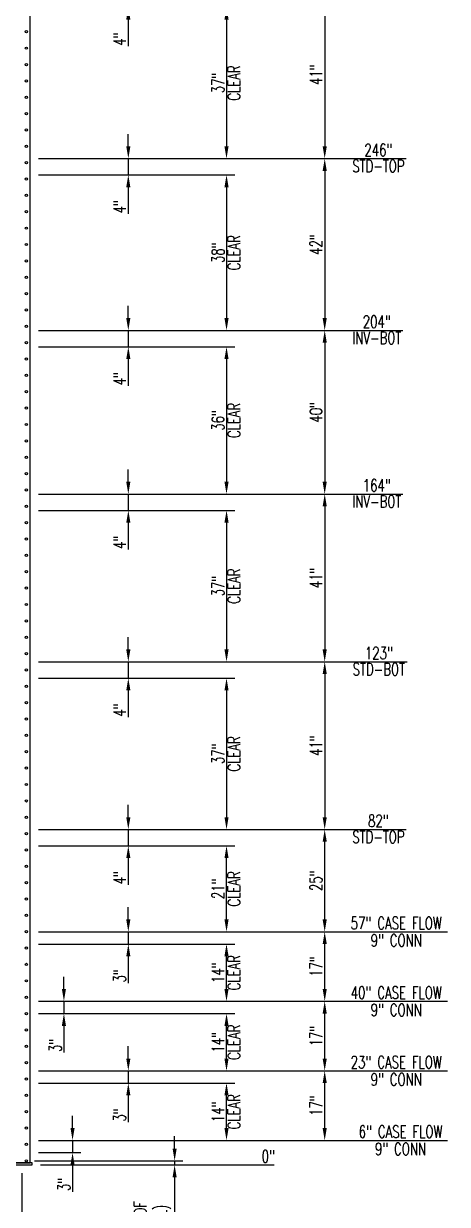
# Model space of a CAD drawing. Extents: x -805 to 239, y -158 to 536.
# Drawn here: x -611.1 to -507.5, y -9.6 to 279 of the extents above; entities that cross this region are included whole.
import ezdxf

# ---------------------------------------------------------------- set-up
doc = ezdxf.new("R2010")
doc.units = 0
doc.header["$LTSCALE"] = 8
doc.header["$MEASUREMENT"] = 0
doc.layers.get('DEFPOINTS').update_dxf_attribs({"linetype": 'CONTINUOUS'})
doc.layers.add('RACKDIM', color=7, linetype='CONTINUOUS')
doc.layers.add('RACKUPRIGHT', color=180, linetype='CONTINUOUS')
doc.styles.add('2thirds', font='romans.shx', dxfattribs={"width": 0.7})
doc.dimstyles.new('2tfrac16', dxfattribs={"dimscale": 32, "dimtxt": 0.0938, "dimasz": 0.0938, "dimexe": 0.0625, "dimexo": 0.0625, "dimgap": 0.01, "dimtad": 1, "dimdec": 4, "dimzin": 1, "dimdsep": 46, "dimlunit": 5, "dimtxsty": '2thirds', "dimcen": 0.0625, "dimclrd": 256, "dimclre": 256, "dimclrt": 256, "dimadec": 0, "dimazin": 0, "dimtfac": 0.75, "dimtdec": 4, "dimtmove": 0, "dimatfit": 0, "dimfxl": 0, "dimtvp": 0.75, "dimfrac": 2, "dimtolj": 1, "dimtzin": 0, "dimarcsym": 0})

# ---------------------------------------------------------------- blocks, each defined once
blk = doc.blocks.new('*D2')
at = {"layer": 'DEFPOINTS', "color": 0}
for p in [(-613.46, 0), (-611.46, 0), (-611.46, -25)]:
    blk.add_point(p, dxfattribs=at)
at = {"layer": 'RACKDIM', "lineweight": -2}
for p, q in [((-613.46, -2), (-613.46, -27)), ((-611.46, -2), (-611.46, -27)), ((-616.47, -25), (-619.47, -25)), ((-613.46, -25), (-611.46, -25)), ((-608.46, -25), (-601.92, -25))]:
    blk.add_line(p, q, dxfattribs=at)
at = {"layer": 'RACKDIM'}
for points in [[(-616.47, -24.5), (-616.47, -25.5), (-613.46, -25)], [(-608.46, -24.5), (-608.46, -25.5), (-611.46, -25)]]:
    blk.add_solid(points, dxfattribs=at)
at = {"layer": 'RACKDIM', "insert": (-603.69, -22.89), "char_height": 3.002, "attachment_point": 5, "style": '2thirds'}
blk.add_mtext('\\A1;2"', dxfattribs=at)
blk = doc.blocks.new('*D3')
at = {"layer": 'DEFPOINTS', "color": 0}
for p in [(-712.46, 0), (-608.96, 0), (-553.03, 0)]:
    blk.add_point(p, dxfattribs=at)
at = {"layer": 'RACKDIM', "lineweight": -2}
blk.add_line((-606.96, 0), (-549.81, 0), dxfattribs=at)
at = {"layer": 'RACKDIM', "char_height": 3.002, "attachment_point": 5, "style": '2thirds'}
for s, insert in [('\\A1;0"', (-551.26, 2.11)), ('\\A1;', (-551.26, -1.82))]:
    blk.add_mtext(s, dxfattribs=dict(at, insert=insert))
blk = doc.blocks.new('*D4')
at = {"layer": 'DEFPOINTS', "color": 0}
for p in [(-609.46, 82), (-609.46, 78), (-585.47, 78)]:
    blk.add_point(p, dxfattribs=at)
at = {"layer": 'RACKDIM', "lineweight": -2}
for p, q in [((-585.47, 85), (-585.47, 88)), ((-607.46, 82), (-583.46, 82)), ((-585.47, 82), (-585.47, 78)), ((-607.46, 78), (-583.46, 78)), ((-585.47, 75), (-585.47, 68.46))]:
    blk.add_line(p, q, dxfattribs=at)
at = {"layer": 'RACKDIM'}
for points in [[(-585.97, 85), (-584.96, 85), (-585.47, 82)], [(-585.97, 75), (-584.96, 75), (-585.47, 78)]]:
    blk.add_solid(points, dxfattribs=at)
at = {"layer": 'RACKDIM', "insert": (-587.57, 70.23), "char_height": 3.002, "attachment_point": 5, "rotation": 89.9998, "style": '2thirds'}
blk.add_mtext('\\A1;4"', dxfattribs=at)
blk = doc.blocks.new('*D5')
at = {"layer": 'DEFPOINTS', "color": 0}
for p in [(-609.46, 82), (-531.46, 82), (-712.46, 0)]:
    blk.add_point(p, dxfattribs=at)
at = {"layer": 'RACKDIM', "lineweight": -2}
blk.add_line((-607.46, 82), (-517.54, 82), dxfattribs=at)
at = {"layer": 'RACKDIM', "attachment_point": 5, "style": '2thirds'}
for s, insert, char_height in [('\\A1;82"', (-524.34, 84.11), 3.002), ('\\A1;STD-TOP', (-524.34, 80.18), 3.0016)]:
    blk.add_mtext(s, dxfattribs=dict(at, insert=insert, char_height=char_height))
blk = doc.blocks.new('*D7')
at = {"layer": 'DEFPOINTS', "color": 0}
for p in [(-609.46, 123), (-609.46, 119), (-585.47, 119)]:
    blk.add_point(p, dxfattribs=at)
at = {"layer": 'RACKDIM', "lineweight": -2}
for p, q in [((-585.47, 126), (-585.47, 129)), ((-607.46, 123), (-583.46, 123)), ((-585.47, 123), (-585.47, 119)), ((-607.46, 119), (-583.46, 119)), ((-585.47, 116), (-585.47, 109.46))]:
    blk.add_line(p, q, dxfattribs=at)
at = {"layer": 'RACKDIM'}
for points in [[(-585.97, 126), (-584.96, 126), (-585.47, 123)], [(-585.97, 116), (-584.96, 116), (-585.47, 119)]]:
    blk.add_solid(points, dxfattribs=at)
at = {"layer": 'RACKDIM', "insert": (-587.57, 111.23), "char_height": 3.002, "attachment_point": 5, "rotation": 89.9998, "style": '2thirds'}
blk.add_mtext('\\A1;4"', dxfattribs=at)
blk = doc.blocks.new('*D8')
at = {"layer": 'DEFPOINTS', "color": 0}
for p in [(-609.46, 119), (-609.46, 82), (-561.47, 82)]:
    blk.add_point(p, dxfattribs=at)
at = {"layer": 'RACKDIM', "lineweight": -2}
for p, q in [((-607.46, 119), (-559.46, 119)), ((-561.46, 116), (-561.47, 85)), ((-607.46, 82), (-559.47, 82))]:
    blk.add_line(p, q, dxfattribs=at)
at = {"layer": 'RACKDIM'}
for points in [[(-561.97, 116), (-560.96, 116), (-561.46, 119)], [(-561.97, 85), (-560.96, 85), (-561.47, 82)]]:
    blk.add_solid(points, dxfattribs=at)
at = {"layer": 'RACKDIM', "char_height": 3.002, "attachment_point": 5, "rotation": 89.9998, "style": '2thirds'}
for s, insert in [('\\A1;CLEAR', (-559.64, 100.5)), ('\\A1;37"', (-563.57, 100.5))]:
    blk.add_mtext(s, dxfattribs=dict(at, insert=insert))
blk = doc.blocks.new('*D9')
at = {"layer": 'DEFPOINTS', "color": 0}
for p in [(-609.46, 123), (-609.46, 82), (-537.47, 82)]:
    blk.add_point(p, dxfattribs=at)
at = {"layer": 'RACKDIM', "lineweight": -2}
for p, q in [((-607.46, 123), (-535.46, 123)), ((-537.46, 120), (-537.47, 85)), ((-607.46, 82), (-535.47, 82))]:
    blk.add_line(p, q, dxfattribs=at)
at = {"layer": 'RACKDIM'}
for points in [[(-537.97, 120), (-536.96, 120), (-537.46, 123)], [(-537.97, 85), (-536.96, 85), (-537.47, 82)]]:
    blk.add_solid(points, dxfattribs=at)
at = {"layer": 'RACKDIM', "insert": (-539.57, 102.5), "char_height": 3.002, "attachment_point": 5, "rotation": 89.9998, "style": '2thirds'}
blk.add_mtext('\\A1;41"', dxfattribs=at)
blk = doc.blocks.new('*D10')
at = {"layer": 'DEFPOINTS', "color": 0}
for p in [(-609.46, 123), (-531.46, 123), (-712.46, 0)]:
    blk.add_point(p, dxfattribs=at)
at = {"layer": 'RACKDIM', "lineweight": -2}
blk.add_line((-607.46, 123), (-517.34, 123), dxfattribs=at)
at = {"layer": 'RACKDIM', "attachment_point": 5, "style": '2thirds'}
for s, insert, char_height in [('\\A1;123"', (-524.24, 125.11), 3.002), ('\\A1;STD-BOT', (-524.24, 121.18), 3.0016)]:
    blk.add_mtext(s, dxfattribs=dict(at, insert=insert, char_height=char_height))
blk = doc.blocks.new('*D12')
at = {"layer": 'DEFPOINTS', "color": 0}
for p in [(-609.46, 164), (-609.46, 160), (-585.47, 160)]:
    blk.add_point(p, dxfattribs=at)
at = {"layer": 'RACKDIM', "lineweight": -2}
for p, q in [((-585.47, 167), (-585.47, 170)), ((-607.46, 164), (-583.46, 164)), ((-585.47, 164), (-585.47, 160)), ((-607.46, 160), (-583.46, 160)), ((-585.47, 157), (-585.47, 150.46))]:
    blk.add_line(p, q, dxfattribs=at)
at = {"layer": 'RACKDIM'}
for points in [[(-585.97, 167), (-584.96, 167), (-585.47, 164)], [(-585.97, 157), (-584.96, 157), (-585.47, 160)]]:
    blk.add_solid(points, dxfattribs=at)
at = {"layer": 'RACKDIM', "insert": (-587.57, 152.23), "char_height": 3.002, "attachment_point": 5, "rotation": 89.9998, "style": '2thirds'}
blk.add_mtext('\\A1;4"', dxfattribs=at)
blk = doc.blocks.new('*D13')
at = {"layer": 'DEFPOINTS', "color": 0}
for p in [(-609.46, 160), (-609.46, 123), (-561.47, 123)]:
    blk.add_point(p, dxfattribs=at)
at = {"layer": 'RACKDIM', "lineweight": -2}
for p, q in [((-607.46, 160), (-559.46, 160)), ((-561.46, 157), (-561.47, 126)), ((-607.46, 123), (-559.47, 123))]:
    blk.add_line(p, q, dxfattribs=at)
at = {"layer": 'RACKDIM'}
for points in [[(-561.97, 157), (-560.96, 157), (-561.46, 160)], [(-561.97, 126), (-560.96, 126), (-561.47, 123)]]:
    blk.add_solid(points, dxfattribs=at)
at = {"layer": 'RACKDIM', "char_height": 3.002, "attachment_point": 5, "rotation": 89.9998, "style": '2thirds'}
for s, insert in [('\\A1;CLEAR', (-559.64, 141.5)), ('\\A1;37"', (-563.57, 141.5))]:
    blk.add_mtext(s, dxfattribs=dict(at, insert=insert))
blk = doc.blocks.new('*D14')
at = {"layer": 'DEFPOINTS', "color": 0}
for p in [(-609.46, 164), (-609.46, 123), (-537.47, 123)]:
    blk.add_point(p, dxfattribs=at)
at = {"layer": 'RACKDIM', "lineweight": -2}
for p, q in [((-607.46, 164), (-535.46, 164)), ((-537.46, 161), (-537.47, 126)), ((-607.46, 123), (-535.47, 123))]:
    blk.add_line(p, q, dxfattribs=at)
at = {"layer": 'RACKDIM'}
for points in [[(-537.97, 161), (-536.96, 161), (-537.46, 164)], [(-537.97, 126), (-536.96, 126), (-537.47, 123)]]:
    blk.add_solid(points, dxfattribs=at)
at = {"layer": 'RACKDIM', "insert": (-539.57, 143.5), "char_height": 3.002, "attachment_point": 5, "rotation": 89.9998, "style": '2thirds'}
blk.add_mtext('\\A1;41"', dxfattribs=at)
blk = doc.blocks.new('*D15')
at = {"layer": 'DEFPOINTS', "color": 0}
for p in [(-609.46, 164), (-531.46, 164), (-712.46, 0)]:
    blk.add_point(p, dxfattribs=at)
at = {"layer": 'RACKDIM', "lineweight": -2}
blk.add_line((-607.46, 164), (-518.34, 164), dxfattribs=at)
at = {"layer": 'RACKDIM', "attachment_point": 5, "style": '2thirds'}
for s, insert, char_height in [('\\A1;164"', (-524.74, 166.11), 3.002), ('\\A1;INV-BOT', (-524.74, 162.18), 3.0016)]:
    blk.add_mtext(s, dxfattribs=dict(at, insert=insert, char_height=char_height))
blk = doc.blocks.new('*D17')
at = {"layer": 'DEFPOINTS', "color": 0}
for p in [(-609.46, 204), (-609.46, 200), (-585.47, 200)]:
    blk.add_point(p, dxfattribs=at)
at = {"layer": 'RACKDIM', "lineweight": -2}
for p, q in [((-585.47, 207), (-585.47, 210)), ((-607.46, 204), (-583.46, 204)), ((-585.47, 204), (-585.47, 200)), ((-607.46, 200), (-583.46, 200)), ((-585.47, 197), (-585.47, 190.46))]:
    blk.add_line(p, q, dxfattribs=at)
at = {"layer": 'RACKDIM'}
for points in [[(-585.97, 207), (-584.96, 207), (-585.47, 204)], [(-585.97, 197), (-584.96, 197), (-585.47, 200)]]:
    blk.add_solid(points, dxfattribs=at)
at = {"layer": 'RACKDIM', "insert": (-587.57, 192.23), "char_height": 3.002, "attachment_point": 5, "rotation": 89.9998, "style": '2thirds'}
blk.add_mtext('\\A1;4"', dxfattribs=at)
blk = doc.blocks.new('*D18')
at = {"layer": 'DEFPOINTS', "color": 0}
for p in [(-609.46, 200), (-609.46, 164), (-561.47, 164)]:
    blk.add_point(p, dxfattribs=at)
at = {"layer": 'RACKDIM', "lineweight": -2}
for p, q in [((-607.46, 200), (-559.46, 200)), ((-561.46, 197), (-561.47, 167)), ((-607.46, 164), (-559.47, 164))]:
    blk.add_line(p, q, dxfattribs=at)
at = {"layer": 'RACKDIM'}
for points in [[(-561.97, 197), (-560.96, 197), (-561.46, 200)], [(-561.97, 167), (-560.96, 167), (-561.47, 164)]]:
    blk.add_solid(points, dxfattribs=at)
at = {"layer": 'RACKDIM', "char_height": 3.002, "attachment_point": 5, "rotation": 89.9998, "style": '2thirds'}
for s, insert in [('\\A1;CLEAR', (-559.64, 182)), ('\\A1;36"', (-563.57, 182))]:
    blk.add_mtext(s, dxfattribs=dict(at, insert=insert))
blk = doc.blocks.new('*D19')
at = {"layer": 'DEFPOINTS', "color": 0}
for p in [(-609.46, 204), (-609.46, 164), (-537.47, 164)]:
    blk.add_point(p, dxfattribs=at)
at = {"layer": 'RACKDIM', "lineweight": -2}
for p, q in [((-607.46, 204), (-535.46, 204)), ((-537.46, 201), (-537.47, 167)), ((-607.46, 164), (-535.47, 164))]:
    blk.add_line(p, q, dxfattribs=at)
at = {"layer": 'RACKDIM'}
for points in [[(-537.97, 201), (-536.96, 201), (-537.46, 204)], [(-537.97, 167), (-536.96, 167), (-537.47, 164)]]:
    blk.add_solid(points, dxfattribs=at)
at = {"layer": 'RACKDIM', "insert": (-539.57, 184), "char_height": 3.002, "attachment_point": 5, "rotation": 89.9998, "style": '2thirds'}
blk.add_mtext('\\A1;40"', dxfattribs=at)
blk = doc.blocks.new('*D20')
at = {"layer": 'DEFPOINTS', "color": 0}
for p in [(-609.46, 204), (-531.46, 204), (-712.46, 0)]:
    blk.add_point(p, dxfattribs=at)
at = {"layer": 'RACKDIM', "lineweight": -2}
blk.add_line((-607.46, 204), (-518.34, 204), dxfattribs=at)
at = {"layer": 'RACKDIM', "attachment_point": 5, "style": '2thirds'}
for s, insert, char_height in [('\\A1;204"', (-524.74, 206.11), 3.002), ('\\A1;INV-BOT', (-524.74, 202.18), 3.0016)]:
    blk.add_mtext(s, dxfattribs=dict(at, insert=insert, char_height=char_height))
blk = doc.blocks.new('*D22')
at = {"layer": 'DEFPOINTS', "color": 0}
for p in [(-609.46, 246), (-609.46, 242), (-585.47, 242)]:
    blk.add_point(p, dxfattribs=at)
at = {"layer": 'RACKDIM', "lineweight": -2}
for p, q in [((-585.47, 249), (-585.47, 252)), ((-607.46, 246), (-583.46, 246)), ((-585.47, 246), (-585.47, 242)), ((-607.46, 242), (-583.46, 242)), ((-585.47, 239), (-585.47, 232.46))]:
    blk.add_line(p, q, dxfattribs=at)
at = {"layer": 'RACKDIM'}
for points in [[(-585.97, 249), (-584.96, 249), (-585.47, 246)], [(-585.97, 239), (-584.96, 239), (-585.47, 242)]]:
    blk.add_solid(points, dxfattribs=at)
at = {"layer": 'RACKDIM', "insert": (-587.57, 234.23), "char_height": 3.002, "attachment_point": 5, "rotation": 89.9998, "style": '2thirds'}
blk.add_mtext('\\A1;4"', dxfattribs=at)
blk = doc.blocks.new('*D23')
at = {"layer": 'DEFPOINTS', "color": 0}
for p in [(-609.46, 242), (-609.46, 204), (-561.47, 204)]:
    blk.add_point(p, dxfattribs=at)
at = {"layer": 'RACKDIM', "lineweight": -2}
for p, q in [((-607.46, 242), (-559.46, 242)), ((-561.46, 239), (-561.47, 207)), ((-607.46, 204), (-559.47, 204))]:
    blk.add_line(p, q, dxfattribs=at)
at = {"layer": 'RACKDIM'}
for points in [[(-561.97, 239), (-560.96, 239), (-561.46, 242)], [(-561.97, 207), (-560.96, 207), (-561.47, 204)]]:
    blk.add_solid(points, dxfattribs=at)
at = {"layer": 'RACKDIM', "char_height": 3.002, "attachment_point": 5, "rotation": 89.9998, "style": '2thirds'}
for s, insert in [('\\A1;38"', (-563.57, 223)), ('\\A1;CLEAR', (-559.64, 223))]:
    blk.add_mtext(s, dxfattribs=dict(at, insert=insert))
blk = doc.blocks.new('*D24')
at = {"layer": 'DEFPOINTS', "color": 0}
for p in [(-609.46, 246), (-609.46, 204), (-537.47, 204)]:
    blk.add_point(p, dxfattribs=at)
at = {"layer": 'RACKDIM', "lineweight": -2}
for p, q in [((-607.46, 246), (-535.46, 246)), ((-537.46, 243), (-537.47, 207)), ((-607.46, 204), (-535.47, 204))]:
    blk.add_line(p, q, dxfattribs=at)
at = {"layer": 'RACKDIM'}
for points in [[(-537.97, 243), (-536.96, 243), (-537.46, 246)], [(-537.97, 207), (-536.96, 207), (-537.47, 204)]]:
    blk.add_solid(points, dxfattribs=at)
at = {"layer": 'RACKDIM', "insert": (-539.57, 225), "char_height": 3.002, "attachment_point": 5, "rotation": 89.9998, "style": '2thirds'}
blk.add_mtext('\\A1;42"', dxfattribs=at)
blk = doc.blocks.new('*D25')
at = {"layer": 'DEFPOINTS', "color": 0}
for p in [(-609.46, 246), (-531.46, 246), (-712.46, 0)]:
    blk.add_point(p, dxfattribs=at)
at = {"layer": 'RACKDIM', "lineweight": -2}
blk.add_line((-607.46, 246), (-517.54, 246), dxfattribs=at)
at = {"layer": 'RACKDIM', "attachment_point": 5, "style": '2thirds'}
for s, insert, char_height in [('\\A1;246"', (-524.34, 248.11), 3.002), ('\\A1;STD-TOP', (-524.34, 244.18), 3.0016)]:
    blk.add_mtext(s, dxfattribs=dict(at, insert=insert, char_height=char_height))
blk = doc.blocks.new('*D27')
at = {"layer": 'DEFPOINTS', "color": 0}
for p in [(-609.46, 287), (-609.46, 283), (-585.47, 283)]:
    blk.add_point(p, dxfattribs=at)
at = {"layer": 'RACKDIM', "lineweight": -2}
for p, q in [((-585.47, 290), (-585.47, 293)), ((-607.46, 287), (-583.46, 287)), ((-585.47, 287), (-585.47, 283)), ((-607.46, 283), (-583.46, 283)), ((-585.47, 280), (-585.47, 273.46))]:
    blk.add_line(p, q, dxfattribs=at)
at = {"layer": 'RACKDIM'}
for points in [[(-585.97, 290), (-584.96, 290), (-585.47, 287)], [(-585.97, 280), (-584.96, 280), (-585.47, 283)]]:
    blk.add_solid(points, dxfattribs=at)
at = {"layer": 'RACKDIM', "insert": (-587.57, 275.23), "char_height": 3.002, "attachment_point": 5, "rotation": 89.9998, "style": '2thirds'}
blk.add_mtext('\\A1;4"', dxfattribs=at)
blk = doc.blocks.new('*D28')
at = {"layer": 'DEFPOINTS', "color": 0}
for p in [(-609.46, 283), (-609.46, 246), (-561.47, 246)]:
    blk.add_point(p, dxfattribs=at)
at = {"layer": 'RACKDIM', "lineweight": -2}
for p, q in [((-607.46, 283), (-559.46, 283)), ((-561.46, 280), (-561.47, 249)), ((-607.46, 246), (-559.47, 246))]:
    blk.add_line(p, q, dxfattribs=at)
at = {"layer": 'RACKDIM'}
for points in [[(-561.97, 280), (-560.96, 280), (-561.46, 283)], [(-561.97, 249), (-560.96, 249), (-561.47, 246)]]:
    blk.add_solid(points, dxfattribs=at)
at = {"layer": 'RACKDIM', "char_height": 3.002, "attachment_point": 5, "rotation": 89.9998, "style": '2thirds'}
for s, insert in [('\\A1;CLEAR', (-559.64, 264.5)), ('\\A1;37"', (-563.57, 264.5))]:
    blk.add_mtext(s, dxfattribs=dict(at, insert=insert))
blk = doc.blocks.new('*D29')
at = {"layer": 'DEFPOINTS', "color": 0}
for p in [(-609.46, 287), (-609.46, 246), (-537.47, 246)]:
    blk.add_point(p, dxfattribs=at)
at = {"layer": 'RACKDIM', "lineweight": -2}
for p, q in [((-607.46, 287), (-535.46, 287)), ((-537.46, 284), (-537.47, 249)), ((-607.46, 246), (-535.47, 246))]:
    blk.add_line(p, q, dxfattribs=at)
at = {"layer": 'RACKDIM'}
for points in [[(-537.97, 284), (-536.96, 284), (-537.46, 287)], [(-537.97, 249), (-536.96, 249), (-537.47, 246)]]:
    blk.add_solid(points, dxfattribs=at)
at = {"layer": 'RACKDIM', "insert": (-539.57, 266.5), "char_height": 3.002, "attachment_point": 5, "rotation": 89.9998, "style": '2thirds'}
blk.add_mtext('\\A1;41"', dxfattribs=at)
blk = doc.blocks.new('*D30')
at = {"layer": 'DEFPOINTS', "color": 0}
for p in [(-609.46, 287), (-531.46, 287), (-712.46, 0)]:
    blk.add_point(p, dxfattribs=at)
at = {"layer": 'RACKDIM', "lineweight": -2}
blk.add_line((-607.46, 287), (-517.34, 287), dxfattribs=at)
at = {"layer": 'RACKDIM', "attachment_point": 5, "style": '2thirds'}
for s, insert, char_height in [('\\A1;287"', (-524.24, 289.11), 3.002), ('\\A1;STD-BOT', (-524.24, 285.18), 3.0016)]:
    blk.add_mtext(s, dxfattribs=dict(at, insert=insert, char_height=char_height))
blk = doc.blocks.new('*D35')
at = {"layer": 'DEFPOINTS', "color": 0}
for p in [(-609.46, 328), (-531.46, 328), (-712.46, 0)]:
    blk.add_point(p, dxfattribs=at)
at = {"layer": 'RACKDIM', "lineweight": -2}
blk.add_line((-607.46, 328), (-518.34, 328), dxfattribs=at)
at = {"layer": 'RACKDIM', "attachment_point": 5, "style": '2thirds'}
for s, insert, char_height in [('\\A1;328"', (-524.74, 330.11), 3.002), ('\\A1;INV-BOT', (-524.74, 326.18), 3.0016)]:
    blk.add_mtext(s, dxfattribs=dict(at, insert=insert, char_height=char_height))
blk = doc.blocks.new('*D40')
at = {"layer": 'DEFPOINTS', "color": 0}
for p in [(-609.46, 410), (-531.46, 410), (-712.46, 0)]:
    blk.add_point(p, dxfattribs=at)
at = {"layer": 'RACKDIM', "lineweight": -2}
blk.add_line((-607.46, 410), (-517.54, 410), dxfattribs=at)
at = {"layer": 'RACKDIM', "attachment_point": 5, "style": '2thirds'}
for s, insert, char_height in [('\\A1;410"', (-524.34, 412.11), 3.002), ('\\A1;STD-TOP', (-524.34, 408.18), 3.0016)]:
    blk.add_mtext(s, dxfattribs=dict(at, insert=insert, char_height=char_height))
blk = doc.blocks.new('*D52')
at = {"layer": 'DEFPOINTS', "color": 0}
for p in [(-609.46, 40), (-609.46, 37), (-601.21, 37)]:
    blk.add_point(p, dxfattribs=at)
at = {"layer": 'RACKDIM', "lineweight": -2}
for p, q in [((-601.21, 43), (-601.21, 46)), ((-607.46, 40), (-599.21, 40)), ((-601.21, 40), (-601.21, 37)), ((-607.46, 37), (-599.21, 37)), ((-601.21, 34), (-601.21, 27.45))]:
    blk.add_line(p, q, dxfattribs=at)
at = {"layer": 'RACKDIM'}
for points in [[(-601.71, 43), (-600.71, 43), (-601.21, 40)], [(-601.71, 34), (-600.71, 34), (-601.21, 37)]]:
    blk.add_solid(points, dxfattribs=at)
at = {"layer": 'RACKDIM', "insert": (-603.31, 29.22), "char_height": 3.002, "attachment_point": 5, "rotation": 89.9998, "style": '2thirds'}
blk.add_mtext('\\A1;3"', dxfattribs=at)
blk = doc.blocks.new('*D60')
at = {"layer": 'DEFPOINTS', "color": 0}
for p in [(-607.46, 23), (-532.82, 23), (-608.96, 0)]:
    blk.add_point(p, dxfattribs=at)
at = {"layer": 'RACKDIM', "lineweight": -2}
blk.add_line((-605.46, 23), (-507.48, 23), dxfattribs=at)
at = {"layer": 'RACKDIM', "char_height": 3.0016, "attachment_point": 5, "style": '2thirds'}
for s, insert in [('\\A1;23" CASE FLOW', (-519.99, 25.11)), ('\\A1;9" CONN', (-519.99, 20.89))]:
    blk.add_mtext(s, dxfattribs=dict(at, insert=insert))
blk = doc.blocks.new('*D59')
at = {"layer": 'DEFPOINTS', "color": 0}
for p in [(-607.46, 40), (-532.82, 40), (-608.96, 0)]:
    blk.add_point(p, dxfattribs=at)
at = {"layer": 'RACKDIM', "lineweight": -2}
blk.add_line((-605.46, 40), (-507.48, 40), dxfattribs=at)
at = {"layer": 'RACKDIM', "char_height": 3.0016, "attachment_point": 5, "style": '2thirds'}
for s, insert in [('\\A1;40" CASE FLOW', (-519.99, 42.11)), ('\\A1;9" CONN', (-519.99, 37.89))]:
    blk.add_mtext(s, dxfattribs=dict(at, insert=insert))
blk = doc.blocks.new('*D58')
at = {"layer": 'DEFPOINTS', "color": 0}
for p in [(-607.46, 40), (-537.47, 40), (-607.46, 23)]:
    blk.add_point(p, dxfattribs=at)
at = {"layer": 'RACKDIM', "lineweight": -2}
for p, q in [((-605.46, 40), (-535.47, 40)), ((-537.47, 26), (-537.47, 37)), ((-605.46, 23), (-535.47, 23))]:
    blk.add_line(p, q, dxfattribs=at)
at = {"layer": 'RACKDIM'}
for points in [[(-537.97, 37), (-536.96, 37), (-537.47, 40)], [(-537.97, 26), (-536.96, 26), (-537.47, 23)]]:
    blk.add_solid(points, dxfattribs=at)
at = {"layer": 'RACKDIM', "insert": (-539.57, 31.5), "char_height": 3.002, "attachment_point": 5, "rotation": 90, "style": '2thirds'}
blk.add_mtext('\\A1;17"', dxfattribs=at)
blk = doc.blocks.new('*D57')
at = {"layer": 'DEFPOINTS', "color": 0}
for p in [(-607.46, 23), (-537.47, 23), (-607.46, 6)]:
    blk.add_point(p, dxfattribs=at)
at = {"layer": 'RACKDIM', "lineweight": -2}
for p, q in [((-605.46, 23), (-535.47, 23)), ((-537.47, 9), (-537.47, 20)), ((-605.46, 6), (-535.47, 6))]:
    blk.add_line(p, q, dxfattribs=at)
at = {"layer": 'RACKDIM'}
for points in [[(-537.97, 20), (-536.96, 20), (-537.47, 23)], [(-537.97, 9), (-536.96, 9), (-537.47, 6)]]:
    blk.add_solid(points, dxfattribs=at)
at = {"layer": 'RACKDIM', "insert": (-539.57, 14.5), "char_height": 3.002, "attachment_point": 5, "rotation": 90, "style": '2thirds'}
blk.add_mtext('\\A1;17"', dxfattribs=at)
blk = doc.blocks.new('*D56')
at = {"layer": 'DEFPOINTS', "color": 0}
for p in [(-607.46, 20), (-561.47, 20), (-607.46, 6)]:
    blk.add_point(p, dxfattribs=at)
at = {"layer": 'RACKDIM', "lineweight": -2}
for p, q in [((-605.46, 20), (-559.47, 20)), ((-561.47, 9), (-561.47, 17)), ((-605.46, 6), (-559.47, 6))]:
    blk.add_line(p, q, dxfattribs=at)
at = {"layer": 'RACKDIM'}
for points in [[(-561.97, 17), (-560.96, 17), (-561.47, 20)], [(-561.97, 9), (-560.96, 9), (-561.47, 6)]]:
    blk.add_solid(points, dxfattribs=at)
at = {"layer": 'RACKDIM', "char_height": 3.002, "attachment_point": 5, "rotation": 90, "style": '2thirds'}
for s, insert in [('\\A1;14"', (-563.57, 13)), ('\\A1;CLEAR', (-559.64, 13))]:
    blk.add_mtext(s, dxfattribs=dict(at, insert=insert))
blk = doc.blocks.new('*D55')
at = {"layer": 'DEFPOINTS', "color": 0}
for p in [(-607.46, 37), (-561.47, 37), (-607.46, 23)]:
    blk.add_point(p, dxfattribs=at)
at = {"layer": 'RACKDIM', "lineweight": -2}
for p, q in [((-605.46, 37), (-559.47, 37)), ((-561.47, 26), (-561.47, 34)), ((-605.46, 23), (-559.47, 23))]:
    blk.add_line(p, q, dxfattribs=at)
at = {"layer": 'RACKDIM'}
for points in [[(-561.97, 34), (-560.96, 34), (-561.47, 37)], [(-561.97, 26), (-560.96, 26), (-561.47, 23)]]:
    blk.add_solid(points, dxfattribs=at)
at = {"layer": 'RACKDIM', "char_height": 3.002, "attachment_point": 5, "rotation": 90, "style": '2thirds'}
for s, insert in [('\\A1;14"', (-563.57, 30)), ('\\A1;CLEAR', (-559.64, 30))]:
    blk.add_mtext(s, dxfattribs=dict(at, insert=insert))
blk = doc.blocks.new('*D53')
at = {"layer": 'DEFPOINTS', "color": 0}
for p in [(-609.46, 23), (-609.46, 20), (-585.47, 20)]:
    blk.add_point(p, dxfattribs=at)
at = {"layer": 'RACKDIM', "lineweight": -2}
for p, q in [((-585.47, 26), (-585.47, 29)), ((-607.46, 23), (-583.46, 23)), ((-585.47, 23), (-585.47, 20)), ((-607.46, 20), (-583.46, 20)), ((-585.47, 17), (-585.47, 10.45))]:
    blk.add_line(p, q, dxfattribs=at)
at = {"layer": 'RACKDIM'}
for points in [[(-585.97, 26), (-584.96, 26), (-585.47, 23)], [(-585.97, 17), (-584.96, 17), (-585.47, 20)]]:
    blk.add_solid(points, dxfattribs=at)
at = {"layer": 'RACKDIM', "insert": (-587.57, 12.22), "char_height": 3.002, "attachment_point": 5, "rotation": 89.9998, "style": '2thirds'}
blk.add_mtext('\\A1;3"', dxfattribs=at)
blk = doc.blocks.new('*D61')
at = {"layer": 'DEFPOINTS', "color": 0}
for p in [(-607.46, 6), (-530.71, 6), (-608.96, 0)]:
    blk.add_point(p, dxfattribs=at)
at = {"layer": 'RACKDIM', "lineweight": -2}
blk.add_line((-605.46, 6), (-507.48, 6), dxfattribs=at)
at = {"layer": 'RACKDIM', "char_height": 3.0016, "attachment_point": 5, "style": '2thirds'}
for s, insert in [('\\A1;6" CASE FLOW', (-518.94, 8.11)), ('\\A1;9" CONN', (-518.94, 3.89))]:
    blk.add_mtext(s, dxfattribs=dict(at, insert=insert))
blk = doc.blocks.new('*D54')
at = {"layer": 'DEFPOINTS', "color": 0}
for p in [(-609.46, 6), (-609.46, 3), (-599.1, 3)]:
    blk.add_point(p, dxfattribs=at)
at = {"layer": 'RACKDIM', "lineweight": -2}
for p, q in [((-599.1, 9), (-599.1, 12)), ((-607.46, 6), (-597.1, 6)), ((-599.1, 6), (-599.1, 3)), ((-607.46, 3), (-597.1, 3)), ((-599.1, 0), (-599.1, -6.55))]:
    blk.add_line(p, q, dxfattribs=at)
at = {"layer": 'RACKDIM'}
for points in [[(-599.6, 9), (-598.6, 9), (-599.1, 6)], [(-599.6, 0), (-598.6, 0), (-599.1, 3)]]:
    blk.add_solid(points, dxfattribs=at)
at = {"layer": 'RACKDIM', "insert": (-601.21, -4.78), "char_height": 3.002, "attachment_point": 5, "rotation": 89.9998, "style": '2thirds'}
blk.add_mtext('\\A1;3"', dxfattribs=at)
blk = doc.blocks.new('*D64')
at = {"layer": 'DEFPOINTS', "color": 0}
for p in [(-607.46, 54), (-561.47, 54), (-607.46, 40)]:
    blk.add_point(p, dxfattribs=at)
at = {"layer": 'RACKDIM', "lineweight": -2}
for p, q in [((-605.46, 54), (-559.47, 54)), ((-561.47, 43), (-561.47, 51)), ((-605.46, 40), (-559.47, 40))]:
    blk.add_line(p, q, dxfattribs=at)
at = {"layer": 'RACKDIM'}
for points in [[(-561.97, 51), (-560.96, 51), (-561.47, 54)], [(-561.97, 43), (-560.96, 43), (-561.47, 40)]]:
    blk.add_solid(points, dxfattribs=at)
at = {"layer": 'RACKDIM', "char_height": 3.002, "attachment_point": 5, "rotation": 90, "style": '2thirds'}
for s, insert in [('\\A1;14"', (-563.57, 47)), ('\\A1;CLEAR', (-559.64, 47))]:
    blk.add_mtext(s, dxfattribs=dict(at, insert=insert))
blk = doc.blocks.new('*D63')
at = {"layer": 'DEFPOINTS', "color": 0}
for p in [(-607.46, 57), (-537.47, 57), (-607.46, 40)]:
    blk.add_point(p, dxfattribs=at)
at = {"layer": 'RACKDIM', "lineweight": -2}
for p, q in [((-605.46, 57), (-535.47, 57)), ((-537.47, 43), (-537.47, 54)), ((-605.46, 40), (-535.47, 40))]:
    blk.add_line(p, q, dxfattribs=at)
at = {"layer": 'RACKDIM'}
for points in [[(-537.97, 54), (-536.96, 54), (-537.47, 57)], [(-537.97, 43), (-536.96, 43), (-537.47, 40)]]:
    blk.add_solid(points, dxfattribs=at)
at = {"layer": 'RACKDIM', "insert": (-539.57, 48.5), "char_height": 3.002, "attachment_point": 5, "rotation": 90, "style": '2thirds'}
blk.add_mtext('\\A1;17"', dxfattribs=at)
blk = doc.blocks.new('*D62')
at = {"layer": 'DEFPOINTS', "color": 0}
for p in [(-607.46, 57), (-532.82, 57), (-608.96, 0)]:
    blk.add_point(p, dxfattribs=at)
at = {"layer": 'RACKDIM', "lineweight": -2}
blk.add_line((-605.46, 57), (-507.48, 57), dxfattribs=at)
at = {"layer": 'RACKDIM', "char_height": 3.0016, "attachment_point": 5, "style": '2thirds'}
for s, insert in [('\\A1;57" CASE FLOW', (-519.99, 59.11)), ('\\A1;9" CONN', (-519.99, 54.89))]:
    blk.add_mtext(s, dxfattribs=dict(at, insert=insert))
blk = doc.blocks.new('*D65')
at = {"layer": 'DEFPOINTS', "color": 0}
for p in [(-609.46, 57), (-609.46, 54), (-585.47, 54)]:
    blk.add_point(p, dxfattribs=at)
at = {"layer": 'RACKDIM', "lineweight": -2}
for p, q in [((-585.47, 60), (-585.47, 63)), ((-607.46, 57), (-583.46, 57)), ((-585.47, 57), (-585.47, 54)), ((-607.46, 54), (-583.46, 54)), ((-585.47, 51), (-585.47, 44.45))]:
    blk.add_line(p, q, dxfattribs=at)
at = {"layer": 'RACKDIM'}
for points in [[(-585.97, 60), (-584.96, 60), (-585.47, 57)], [(-585.97, 51), (-584.96, 51), (-585.47, 54)]]:
    blk.add_solid(points, dxfattribs=at)
at = {"layer": 'RACKDIM', "insert": (-587.57, 46.22), "char_height": 3.002, "attachment_point": 5, "rotation": 89.9998, "style": '2thirds'}
blk.add_mtext('\\A1;3"', dxfattribs=at)
blk = doc.blocks.new('*D66')
at = {"layer": 'DEFPOINTS', "color": 0}
for p in [(-607.46, 82), (-537.47, 82), (-607.46, 57)]:
    blk.add_point(p, dxfattribs=at)
at = {"layer": 'RACKDIM', "lineweight": -2}
for p, q in [((-605.46, 82), (-535.47, 82)), ((-537.47, 60), (-537.47, 79)), ((-605.46, 57), (-535.47, 57))]:
    blk.add_line(p, q, dxfattribs=at)
at = {"layer": 'RACKDIM'}
for points in [[(-537.97, 79), (-536.96, 79), (-537.47, 82)], [(-537.97, 60), (-536.96, 60), (-537.47, 57)]]:
    blk.add_solid(points, dxfattribs=at)
at = {"layer": 'RACKDIM', "insert": (-539.57, 69.5), "char_height": 3.002, "attachment_point": 5, "rotation": 90, "style": '2thirds'}
blk.add_mtext('\\A1;25"', dxfattribs=at)
blk = doc.blocks.new('*D67')
at = {"layer": 'DEFPOINTS', "color": 0}
for p in [(-607.46, 78), (-561.47, 78), (-607.46, 57)]:
    blk.add_point(p, dxfattribs=at)
at = {"layer": 'RACKDIM', "lineweight": -2}
for p, q in [((-605.46, 78), (-559.47, 78)), ((-561.47, 60), (-561.47, 75)), ((-605.46, 57), (-559.47, 57))]:
    blk.add_line(p, q, dxfattribs=at)
at = {"layer": 'RACKDIM'}
for points in [[(-561.97, 75), (-560.96, 75), (-561.47, 78)], [(-561.97, 60), (-560.96, 60), (-561.47, 57)]]:
    blk.add_solid(points, dxfattribs=at)
at = {"layer": 'RACKDIM', "char_height": 3.002, "attachment_point": 5, "rotation": 90, "style": '2thirds'}
for s, insert in [('\\A1;21"', (-563.57, 67.5)), ('\\A1;CLEAR', (-559.64, 67.5))]:
    blk.add_mtext(s, dxfattribs=dict(at, insert=insert))
blk = doc.blocks.new('*D141')
at = {"layer": 'DEFPOINTS', "color": 0}
for p in [(-610.37, 1), (-608.96, 0), (-574.15, 0)]:
    blk.add_point(p, dxfattribs=at)
at = {"layer": 'RACKDIM', "lineweight": -2}
for p, q in [((-574.15, 4), (-574.15, 7)), ((-608.37, 1), (-572.15, 1)), ((-574.15, 1), (-574.15, 0)), ((-606.96, 0), (-572.15, 0)), ((-574.15, -3), (-574.15, -47.36))]:
    blk.add_line(p, q, dxfattribs=at)
at = {"layer": 'RACKDIM'}
for points in [[(-574.65, 4), (-573.65, 4), (-574.15, 1)], [(-574.65, -3), (-573.65, -3), (-574.15, 0)]]:
    blk.add_solid(points, dxfattribs=at)
at = {"layer": 'RACKDIM', "insert": (-579.54, -26.68), "char_height": 3.0016, "attachment_point": 5, "rotation": 90, "style": '2thirds'}
blk.add_mtext('\\A1;1" FLOOR TO CENTER OF\\PLOWEST HOLE (TYPICAL)', dxfattribs=at)

msp = doc.modelspace()

# ---------------------------------------------------------------- linework, layer by layer
at = {"layer": 'RACKUPRIGHT'}
for points in [[(-613.46495, 0.5), (-609.46495, 0.5), (-609.46495, 410), (-613.46495, 410), (-613.46495, 0.5)], [(-613.96495, 0), (-608.96495, 0), (-608.96495, 0.5), (-613.96495, 0.5), (-613.96495, 0)]]:
    msp.add_lwpolyline(points, dxfattribs=at)
for centre in [(-610.3712, 277), (-610.3712, 273), (-610.3712, 269), (-610.3712, 265), (-610.3712, 261), (-610.3712, 257), (-610.3712, 253), (-610.3712, 249), (-610.3712, 245), (-610.3712, 241), (-610.3712, 237), (-610.3712, 233), (-610.3712, 229), (-610.3712, 225), (-610.3712, 221), (-610.3712, 217), (-610.3712, 213), (-610.3712, 209), (-610.3712, 205), (-610.3712, 201), (-610.3712, 197), (-610.3712, 193), (-610.3712, 189), (-610.3712, 185), (-610.3712, 181), (-610.3712, 177), (-610.3712, 173), (-610.3712, 169), (-610.3712, 165), (-610.3712, 161), (-610.3712, 157), (-610.3712, 153), (-610.3712, 149), (-610.3712, 145), (-610.3712, 141), (-610.3712, 137), (-610.3712, 133), (-610.3712, 129), (-610.3712, 125), (-610.3712, 121), (-610.3712, 117), (-610.3712, 113), (-610.3712, 109), (-610.3712, 105), (-610.3712, 101), (-610.3712, 97), (-610.3712, 93), (-610.3712, 89), (-610.3712, 85), (-610.3712, 81), (-610.3712, 77), (-610.3712, 73), (-610.3712, 69), (-610.3712, 65), (-610.3712, 61), (-610.3712, 57), (-610.3712, 53), (-610.3712, 49), (-610.3712, 45), (-610.3712, 41), (-610.3712, 37), (-610.3712, 33), (-610.3712, 29), (-610.3712, 25), (-610.3712, 21), (-610.3712, 17), (-610.3712, 13), (-610.3712, 9), (-610.3712, 5), (-610.3712, 1)]:
    msp.add_circle(centre, 0.28125, dxfattribs=at)

# ---------------------------------------------------------------- dimensions: what is measured, and where the dimension line sits
at = {"layer": 'RACKDIM'}
for feature_location, offset, origin, text, picture, middle in [((-609.46495, 410), (78, 0), (-712.46495, 0), '<>\\XSTD-TOP', '*D40', (-524.34133, 410)), ((-609.46495, 328), (78, 0), (-712.46495, 0), '<>\\XINV-BOT', '*D35', (-524.74154, 328)), ((-609.46495, 287), (78, 0), (-712.46495, 0), '<>\\XSTD-BOT', '*D30', (-524.24127, 287)), ((-609.46495, 246), (78, 0), (-712.46495, 0), '<>\\XSTD-TOP', '*D25', (-524.34133, 246)), ((-609.46495, 204), (78, 0), (-712.46495, 0), '<>\\XINV-BOT', '*D20', (-524.74154, 204)), ((-609.46495, 164), (78, 0), (-712.46495, 0), '<>\\XINV-BOT', '*D15', (-524.74154, 164)), ((-609.46495, 123), (78, 0), (-712.46495, 0), '<>\\XSTD-BOT', '*D10', (-524.24127, 123)), ((-609.46495, 82), (78, 0), (-712.46495, 0), '<>\\XSTD-TOP', '*D5', (-524.34133, 82)), ((-607.46495, 56.99894), (74.64949, 0), (-608.96495, 0), '<> CASE FLOW\\X9" CONN', '*D62', (-519.9888, 56.99894)), ((-607.46495, 39.99894), (74.64949, 0), (-608.96495, 0), '<> CASE FLOW\\X9" CONN', '*D59', (-519.9888, 39.99894)), ((-607.46495, 22.99894), (74.64949, 0), (-608.96495, 0), '<> CASE FLOW\\X9" CONN', '*D60', (-519.9888, 22.99894)), ((-607.46495, 5.99894), (76.75061, 0), (-608.96495, 0), '<> CASE FLOW\\X9" CONN', '*D61', (-518.93824, 5.99894)), ((-608.9649541922, -0.0000000015), (55.9309022228, 0), (-712.4649541922, -0.0000000015), '<>\\X   ', '*D3', (-551.263278636, -0.0000000015))]:
    dim = msp.add_ordinate_dim(feature_location=feature_location, offset=offset, dtype=0, origin=origin, text=text, dimstyle='2tfrac16', override={"dimpost": '"'}, dxfattribs=at)
    dim.commit()
    dim.dimension.update_dxf_attribs({"geometry": picture, "text_midpoint": middle})
for base, p1, p2, angle, picture, middle in [((-585.46497, 282.99991), (-609.46495, 287), (-609.46495, 283), 269.9997895, '*D27', (-587.57166, 275.22595)), ((-537.4651, 245.99974), (-609.46495, 287), (-609.46495, 246), 269.9997895, '*D29', (-539.5717, 266.49974)), ((-585.46497, 241.99991), (-609.46495, 246), (-609.46495, 242), 269.9997895, '*D22', (-587.57166, 234.22595)), ((-537.46511, 203.99974), (-609.46495, 246), (-609.46495, 204), 269.9997895, '*D24', (-539.5717, 224.99974)), ((-585.46497, 199.99991), (-609.46495, 204), (-609.46495, 200), 269.9997895, '*D17', (-587.57167, 192.22595)), ((-537.4651, 163.99974), (-609.46495, 204), (-609.46495, 164), 269.9997895, '*D19', (-539.5717, 183.99974)), ((-585.46497, 159.99991), (-609.46495, 164), (-609.46495, 160), 269.9997895, '*D12', (-587.57166, 152.22595)), ((-537.4651, 122.99974), (-609.46495, 164), (-609.46495, 123), 269.9997895, '*D14', (-539.5717, 143.49974)), ((-585.46497, 118.99991), (-609.46495, 123), (-609.46495, 119), 269.9997895, '*D7', (-587.57166, 111.22595)), ((-537.4651, 81.99974), (-609.46495, 123), (-609.46495, 82), 269.9997895, '*D9', (-539.5717, 102.49974)), ((-585.46497, 77.99991), (-609.46495, 82), (-609.46495, 78), 269.9997895, '*D4', (-587.57166, 70.22595)), ((-537.465248, 81.999993), (-607.464954, 56.998936), (-607.464954, 81.999993), 90, '*D66', (-539.571915, 69.499464)), ((-585.46497, 53.99886), (-609.46495, 56.99894), (-609.46495, 53.99894), 269.9997895, '*D65', (-587.57166, 46.22489)), ((-537.46525, 56.99894), (-607.46495, 39.99894), (-607.46495, 56.99894), 90, '*D63', (-539.57191, 48.49894)), ((-537.46525, 39.99894), (-607.46495, 22.99894), (-607.46495, 39.99894), 90, '*D58', (-539.57191, 31.49894)), ((-585.46497, 19.99886), (-609.46495, 22.99894), (-609.46495, 19.99894), 269.9997895, '*D53', (-587.57166, 12.22489)), ((-537.46525, 22.99894), (-607.46495, 5.99894), (-607.46495, 22.99894), 90, '*D57', (-539.57191, 14.49894)), ((-599.09997, 2.99891), (-609.46495, 5.99894), (-609.46495, 2.99894), 269.9997895, '*D54', (-601.20666, -4.77506))]:
    dim = msp.add_linear_dim(base=base, p1=p1, p2=p2, angle=angle, dimstyle='2tfrac16', override={"dimpost": '"'}, dxfattribs=at)
    dim.commit()
    dim.dimension.update_dxf_attribs({"geometry": picture, "text_midpoint": middle})
for base, p1, p2, angle, text, picture, middle in [((-561.4651, 245.99982), (-609.46495, 283), (-609.46495, 246), 269.9997895, '<>\\XCLEAR', '*D28', (-561.46504, 264.49982)), ((-561.46511, 203.99982), (-609.46495, 242), (-609.46495, 204), 269.9997895, '<>\\XCLEAR', '*D23', (-561.46504, 222.99982)), ((-561.4651, 163.99982), (-609.46495, 200), (-609.46495, 164), 269.9997895, '<>\\XCLEAR', '*D18', (-561.46504, 181.99982)), ((-561.4651, 122.99982), (-609.46495, 160), (-609.46495, 123), 269.9997895, '<>\\XCLEAR', '*D13', (-561.46504, 141.49982)), ((-561.4651, 81.99982), (-609.46495, 119), (-609.46495, 82), 269.9997895, '<>\\XCLEAR', '*D8', (-561.46504, 100.49982)), ((-561.465219, 77.999993), (-607.464954, 56.998936), (-607.464954, 77.999993), 90, '<>\\XCLEAR', '*D67', (-561.465219, 67.499464)), ((-561.46522, 53.99894), (-607.46495, 39.99894), (-607.46495, 53.99894), 90, '<>\\XCLEAR', '*D64', (-561.46522, 46.99894)), ((-561.46522, 36.99894), (-607.46495, 22.99894), (-607.46495, 36.99894), 90, '<>\\XCLEAR', '*D55', (-561.46522, 29.99894)), ((-561.46522, 19.99894), (-607.46495, 5.99894), (-607.46495, 19.99894), 90, '<>\\XCLEAR', '*D56', (-561.46522, 12.99894)), ((-574.14828, 0), (-610.3712, 1), (-608.96495, 0), 90, '<> FLOOR TO CENTER OF\\PLOWEST HOLE (TYPICAL)', '*D141', (-579.54241, -26.68405))]:
    dim = msp.add_linear_dim(base=base, p1=p1, p2=p2, angle=angle, text=text, dimstyle='2tfrac16', override={"dimpost": '"'}, dxfattribs=at)
    dim.commit()
    dim.dimension.update_dxf_attribs({"geometry": picture, "text_midpoint": middle})
dim = msp.add_linear_dim(base=(-601.20649, 36.99891), p1=(-609.46495, 39.99894), p2=(-609.46495, 36.99894), angle=269.9997895, dimstyle='2tfrac16', override={"dimpost": '"'}, dxfattribs=at)
dim.commit()
dim.dimension.update_dxf_attribs({"geometry": '*D52', "text_midpoint": (-601.20652, 29.22494), "dimtype": 160})
dim = msp.add_linear_dim(base=(-611.46495, -24.99541), p1=(-613.46495, 0), p2=(-611.46495, 0), dimstyle='2tfrac16', override={"dimpost": '"'}, dxfattribs=at)
dim.commit()
dim.dimension.update_dxf_attribs({"geometry": '*D2', "text_midpoint": (-603.69098, -22.88874)})

doc.saveas('drawing.dxf')
